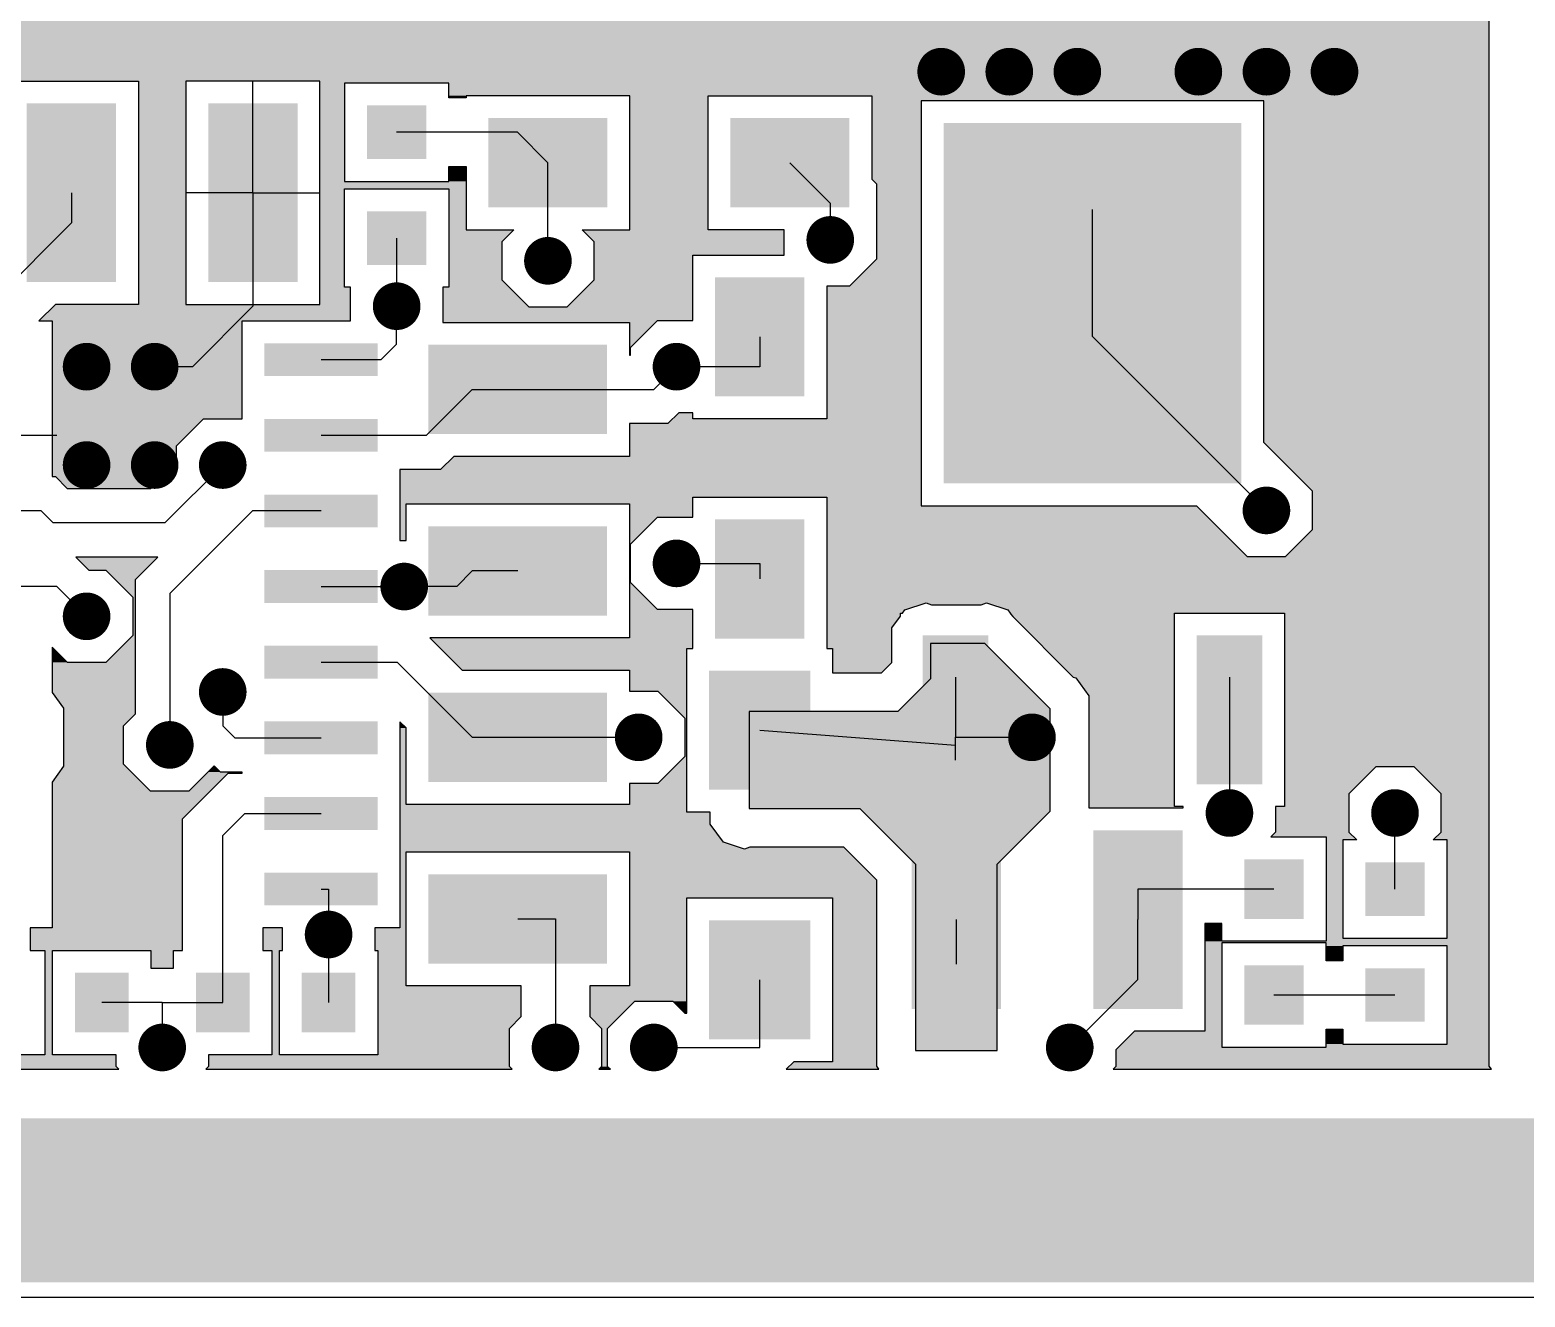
# Model space of a CAD drawing. Extents: x 295 to 953, y 10 to 290.
# Drawn here: x 609.94 to 651.37, y 85 to 120.1 of the extents above; entities that cross this region are included whole.
import ezdxf

# ---------------------------------------------------------------- set-up
doc = ezdxf.new("R2010")
doc.units = 0
doc.header["$LTSCALE"] = 5
doc.header["$MEASUREMENT"] = 0
doc.layers.get('0').update_dxf_attribs({"linetype": 'CONTINUOUS', "lineweight": 25})
doc.layers.add('L1-TOP_GBR', color=7, linetype='CONTINUOUS')

msp = doc.modelspace()

# ---------------------------------------------------------------- linework, layer by layer
at = {"const_width": 0.66}
for points in [[(634.859, 118.947, 1), (635.519, 118.947, 1)], [(636.745, 118.947, 1), (637.405, 118.947, 1)], [(638.631, 118.947, 1), (639.291, 118.947, 1)], [(641.984, 118.947, 1), (642.644, 118.947, 1)], [(643.87, 118.947, 1), (644.53, 118.947, 1)], [(645.756, 118.947, 1), (646.416, 118.947, 1)], [(631.785, 114.287, 1), (632.445, 114.287, 1)], [(623.962, 113.708, 1), (624.622, 113.708, 1)], [(619.771, 112.451, 1), (620.431, 112.451, 1)], [(611.18, 110.775, 1), (611.84, 110.775, 1)], [(613.066, 110.775, 1), (613.726, 110.775, 1)], [(627.525, 110.775, 1), (628.185, 110.775, 1)], [(611.18, 108.05, 1), (611.84, 108.05, 1)], [(613.066, 108.05, 1), (613.726, 108.05, 1)], [(614.952, 108.05, 1), (615.612, 108.05, 1)], [(643.87, 106.793, 1), (644.53, 106.793, 1)], [(627.525, 105.326, 1), (628.185, 105.326, 1)], [(619.981, 104.684, 1), (620.641, 104.684, 1)], [(611.18, 103.859, 1), (611.84, 103.859, 1)], [(614.952, 101.764, 1), (615.612, 101.764, 1)], [(626.477, 100.507, 1), (627.137, 100.507, 1)], [(637.374, 100.507, 1), (638.034, 100.507, 1)], [(613.485, 100.297, 1), (614.145, 100.297, 1)], [(642.845, 98.411, 1), (643.505, 98.411, 1)], [(647.432, 98.411, 1), (648.092, 98.411, 1)], [(617.885, 95.045, 1), (618.545, 95.045, 1)], [(613.275, 91.915, 1), (613.935, 91.915, 1)], [(624.172, 91.915, 1), (624.832, 91.915, 1)], [(626.896, 91.915, 1), (627.556, 91.915, 1)], [(638.421, 91.915, 1), (639.081, 91.915, 1)]]:
    msp.add_lwpolyline(points, format="xyb", close=True, dxfattribs=at)
for points in [[(612.328, 118.069), (612.328, 113.119), (609.853, 118.069), (609.853, 113.119)], [(617.357, 118.069), (617.357, 113.119), (614.882, 118.069), (614.882, 113.119)], [(620.926, 118.013), (620.926, 116.528), (619.276, 118.013), (619.276, 116.528)], [(625.942, 117.663), (625.942, 115.188), (622.642, 117.663), (622.642, 115.188)], [(632.648, 117.663), (632.648, 115.188), (629.348, 117.663), (629.348, 115.188)], [(643.505, 117.522), (643.505, 107.539), (635.255, 117.522), (635.255, 107.539)], [(640.281, 116.303), (640.281, 112.196), (638.479, 116.303), (638.479, 112.196)], [(620.926, 115.079), (620.926, 113.594), (619.276, 115.079), (619.276, 113.594)], [(631.397, 113.25), (631.397, 109.95), (628.922, 113.25), (628.922, 109.95)], [(619.573, 111.425), (619.573, 110.517), (616.438, 111.425), (616.438, 110.517)], [(625.929, 111.383), (625.929, 108.909), (620.979, 111.383), (620.979, 108.909)], [(619.573, 109.329), (619.573, 108.422), (616.438, 109.329), (616.438, 108.422)], [(619.573, 107.234), (619.573, 106.326), (616.438, 107.234), (616.438, 106.326)], [(631.397, 106.544), (631.397, 103.244), (628.922, 106.544), (628.922, 103.244)], [(625.929, 106.354), (625.929, 103.879), (620.979, 106.354), (620.979, 103.879)], [(619.573, 105.138), (619.573, 104.231), (616.438, 105.138), (616.438, 104.231)], [(636.493, 103.332), (636.493, 99.206), (634.678, 103.332), (634.678, 99.206)], [(644.083, 103.332), (644.083, 99.206), (642.268, 103.332), (642.268, 99.206)], [(619.573, 103.043), (619.573, 102.135), (616.438, 103.043), (616.438, 102.135)], [(631.562, 102.353), (631.562, 99.053), (628.757, 102.353), (628.757, 99.053)], [(625.929, 101.744), (625.929, 99.269), (620.979, 101.744), (620.979, 99.269)], [(619.573, 100.947), (619.573, 100.04), (616.438, 100.947), (616.438, 100.04)], [(619.573, 98.852), (619.573, 97.944), (616.438, 98.852), (616.438, 97.944)], [(636.846, 97.933), (636.846, 92.983), (634.371, 97.933), (634.371, 92.983)], [(641.875, 97.933), (641.875, 92.983), (639.4, 97.933), (639.4, 92.983)], [(645.234, 97.127), (645.234, 95.477), (643.584, 97.127), (643.584, 95.477)], [(648.587, 97.045), (648.587, 95.56), (646.937, 97.045), (646.937, 95.56)], [(619.573, 96.756), (619.573, 95.849), (616.438, 96.756), (616.438, 95.849)], [(625.929, 96.715), (625.929, 94.24), (620.979, 96.715), (620.979, 94.24)], [(631.562, 95.438), (631.562, 92.138), (628.757, 95.438), (628.757, 92.138)], [(645.234, 94.194), (645.234, 92.544), (643.584, 94.194), (643.584, 92.544)], [(648.587, 94.111), (648.587, 92.626), (646.937, 94.111), (646.937, 92.626)], [(612.671, 93.984), (612.671, 92.334), (611.186, 93.984), (611.186, 92.334)], [(616.024, 93.984), (616.024, 92.334), (614.539, 93.984), (614.539, 92.334)], [(618.958, 93.984), (618.958, 92.334), (617.473, 93.984), (617.473, 92.334)]]:
    msp.add_solid(points)
at = {"layer": 'L1-TOP_GBR'}
for p, q in [((650.376, 91.397), (650.376, 155.597)), ((609.235, 118.688), (612.947, 118.688)), ((612.947, 118.688), (612.947, 112.501)), ((614.264, 118.688), (614.264, 112.501)), ((617.976, 118.688), (614.264, 118.688)), ((616.12, 115.594), (616.12, 118.688)), ((617.976, 112.501), (617.976, 118.688)), ((618.658, 118.632), (618.658, 115.909)), ((621.545, 118.632), (618.658, 118.632)), ((621.545, 118.219), (621.545, 118.632)), ((622.024, 118.219), (621.545, 118.219)), ((622.024, 118.282), (622.024, 118.219)), ((626.561, 118.282), (622.024, 118.282)), ((626.561, 114.57), (626.561, 118.282)), ((628.729, 118.282), (633.267, 118.282)), ((628.729, 114.57), (628.729, 118.282)), ((633.267, 118.282), (633.267, 115.966)), ((634.636, 118.14), (634.636, 106.92)), ((644.124, 118.14), (634.636, 118.14)), ((644.124, 108.677), (644.124, 118.14)), ((623.448, 117.271), (620.101, 117.271)), ((624.292, 116.426), (623.448, 117.271)), ((624.292, 113.708), (624.292, 116.426)), ((630.998, 116.426), (632.115, 115.309)), ((621.545, 116.322), (622.024, 116.322)), ((621.545, 115.909), (621.545, 116.322)), ((622.024, 116.322), (622.024, 114.57)), ((611.091, 115.594), (611.091, 114.756)), ((616.12, 115.594), (614.264, 115.594)), ((616.12, 115.594), (616.12, 112.501)), ((616.12, 115.594), (617.976, 115.594)), ((616.12, 115.594), (616.12, 112.451)), ((618.658, 115.909), (621.545, 115.909)), ((618.658, 115.698), (621.545, 115.698)), ((618.658, 112.976), (618.658, 115.698)), ((621.545, 115.698), (621.545, 112.976)), ((633.267, 115.966), (633.394, 115.838)), ((633.394, 115.838), (633.394, 113.758)), ((632.115, 115.309), (632.115, 114.287)), ((639.38, 111.613), (639.38, 115.129)), ((608.995, 112.661), (611.091, 114.756)), ((622.024, 114.57), (623.344, 114.57)), ((623.344, 114.568), (623.014, 114.238)), ((623.344, 114.57), (623.344, 114.568)), ((625.241, 114.57), (626.561, 114.57)), ((625.241, 114.568), (625.241, 114.57)), ((625.571, 114.238), (625.241, 114.568)), ((630.836, 114.57), (628.729, 114.57)), ((630.836, 113.868), (630.836, 114.57)), ((620.101, 114.337), (620.101, 112.451)), ((623.014, 114.238), (623.014, 113.179)), ((625.571, 113.179), (625.571, 114.238)), ((628.304, 113.868), (630.836, 113.868)), ((628.304, 112.053), (628.304, 113.868)), ((633.394, 113.758), (632.645, 113.009)), ((623.014, 113.179), (623.763, 112.43)), ((624.822, 112.43), (625.571, 113.179)), ((618.823, 112.976), (618.658, 112.976)), ((618.823, 112.043), (618.823, 112.976)), ((621.38, 112.976), (621.38, 112.002)), ((621.545, 112.976), (621.38, 112.976)), ((632.016, 113.009), (632.016, 109.331)), ((632.645, 113.009), (632.016, 113.009)), ((610.644, 112.501), (610.187, 112.043)), ((612.947, 112.501), (610.644, 112.501)), ((614.264, 112.501), (617.976, 112.501)), ((614.444, 110.775), (616.12, 112.451)), ((620.101, 111.4), (620.101, 112.451)), ((623.763, 112.43), (624.822, 112.43)), ((610.187, 112.043), (610.553, 112.043)), ((610.553, 112.043), (610.553, 107.729)), ((615.82, 112.043), (618.823, 112.043)), ((615.82, 109.321), (615.82, 112.043)), ((621.38, 112.002), (626.548, 112.002)), ((626.548, 112.002), (626.548, 111.095)), ((626.576, 111.304), (627.325, 112.053)), ((627.325, 112.053), (628.304, 112.053)), ((630.16, 111.6), (630.16, 110.775)), ((644.2, 106.793), (639.38, 111.613)), ((620.101, 111.4), (619.672, 110.971)), ((626.548, 111.095), (626.576, 111.095)), ((626.576, 111.095), (626.576, 111.304)), ((614.444, 110.775), (613.396, 110.775)), ((618.006, 110.971), (619.672, 110.971)), ((627.855, 110.775), (627.226, 110.146)), ((630.16, 110.775), (627.855, 110.775)), ((622.197, 110.146), (620.926, 108.876)), ((622.197, 110.146), (623.454, 110.146)), ((623.454, 110.146), (627.226, 110.146)), ((627.917, 109.496), (627.619, 109.197)), ((628.304, 109.496), (627.917, 109.496)), ((628.304, 109.331), (628.304, 109.496)), ((614.003, 108.58), (614.752, 109.329)), ((614.752, 109.329), (615.811, 109.329)), ((615.811, 109.329), (615.82, 109.321)), ((626.548, 109.197), (626.548, 108.29)), ((627.619, 109.197), (626.548, 109.197)), ((632.016, 109.331), (628.304, 109.331)), ((608.367, 108.876), (610.553, 108.876)), ((608.367, 108.876), (610.553, 108.876)), ((608.367, 108.876), (610.685, 108.876)), ((614.003, 108.113), (614.003, 108.58)), ((618.006, 108.876), (620.926, 108.876)), ((645.478, 107.323), (644.124, 108.677)), ((621.682, 108.29), (621.319, 107.927)), ((626.548, 108.29), (621.682, 108.29)), ((610.553, 107.729), (610.645, 107.729)), ((610.645, 107.729), (610.975, 107.399)), ((613.289, 107.399), (614.003, 108.113)), ((615.282, 108.05), (613.681, 106.45)), ((620.192, 107.927), (620.192, 105.963)), ((621.319, 107.927), (620.192, 107.927)), ((610.975, 107.399), (613.289, 107.399)), ((645.478, 106.264), (645.478, 107.323)), ((620.36, 106.973), (626.548, 106.973)), ((620.36, 105.963), (620.36, 106.973)), ((626.548, 106.973), (626.548, 103.261)), ((628.304, 107.163), (632.016, 107.163)), ((628.304, 106.605), (628.304, 107.163)), ((632.016, 107.163), (632.016, 102.972)), ((634.636, 106.92), (642.264, 106.92)), ((642.264, 106.92), (643.67, 105.514)), ((610.253, 106.78), (608.367, 106.78)), ((610.253, 106.78), (610.583, 106.45)), ((613.815, 104.488), (616.107, 106.78)), ((618.006, 106.78), (616.107, 106.78)), ((626.576, 105.856), (627.325, 106.605)), ((627.325, 106.605), (628.304, 106.605)), ((613.681, 106.45), (610.583, 106.45)), ((644.729, 105.514), (645.478, 106.264)), ((620.192, 105.963), (620.36, 105.963)), ((626.576, 104.797), (626.576, 105.856)), ((611.21, 105.501), (611.573, 105.138)), ((613.487, 105.501), (611.21, 105.501)), ((612.866, 104.881), (613.487, 105.501)), ((627.855, 105.326), (630.16, 105.326)), ((630.16, 105.326), (630.16, 104.894)), ((643.67, 105.514), (644.729, 105.514)), ((611.573, 105.138), (612.039, 105.138)), ((612.039, 105.138), (612.789, 104.389)), ((612.866, 101.157), (612.866, 104.881)), ((621.765, 104.684), (622.197, 105.117)), ((623.454, 105.117), (622.197, 105.117)), ((610.685, 104.684), (608.367, 104.684)), ((611.51, 103.859), (610.685, 104.684)), ((613.815, 104.488), (613.815, 100.297)), ((618.006, 104.684), (620.311, 104.684)), ((621.765, 104.684), (620.311, 104.684)), ((627.325, 104.048), (626.576, 104.797)), ((612.789, 104.389), (612.789, 103.33)), ((628.304, 104.048), (627.325, 104.048)), ((628.304, 102.972), (628.304, 104.048)), ((634.12, 103.95), (634.184, 104.038)), ((634.184, 104.038), (634.77, 104.229)), ((634.77, 104.229), (634.92, 104.18)), ((634.92, 104.18), (636.296, 104.18)), ((636.296, 104.18), (636.446, 104.229)), ((636.446, 104.229), (637.032, 104.038)), ((637.032, 104.038), (637.096, 103.95)), ((633.821, 103.539), (634.059, 103.866)), ((634.059, 103.95), (634.12, 103.95)), ((634.059, 103.866), (634.059, 103.95)), ((637.096, 103.95), (637.111, 103.95)), ((637.111, 103.95), (637.111, 103.93)), ((637.111, 103.93), (637.171, 103.85)), ((637.171, 103.85), (638.842, 102.177)), ((641.649, 103.95), (644.701, 103.95)), ((641.649, 98.588), (641.649, 103.95)), ((644.701, 103.95), (644.701, 98.588)), ((612.789, 103.33), (612.039, 102.581)), ((621.019, 103.261), (621.916, 102.363)), ((626.548, 103.261), (621.019, 103.261)), ((633.821, 102.576), (633.821, 103.539)), ((610.553, 103.008), (610.553, 101.752)), ((610.98, 102.581), (610.553, 103.008)), ((628.139, 102.972), (628.304, 102.972)), ((628.139, 98.434), (628.139, 102.972)), ((632.016, 102.972), (632.181, 102.972)), ((632.181, 102.972), (632.181, 102.294)), ((634.894, 103.107), (634.894, 102.132)), ((636.395, 103.107), (634.894, 103.107)), ((638.208, 101.294), (636.395, 103.107)), ((612.039, 102.581), (610.98, 102.581)), ((618.006, 102.589), (620.115, 102.589)), ((622.197, 100.507), (620.115, 102.589)), ((621.916, 102.363), (626.548, 102.363)), ((626.548, 102.363), (626.548, 101.785)), ((633.539, 102.294), (633.821, 102.576)), ((632.181, 102.294), (633.539, 102.294)), ((634.894, 102.132), (633.983, 101.221)), ((635.585, 102.177), (635.585, 100.507)), ((638.842, 102.177), (638.918, 102.152)), ((638.918, 102.152), (639.281, 101.653)), ((643.175, 102.177), (643.175, 98.411)), ((610.553, 101.752), (610.871, 101.314)), ((615.282, 101.764), (615.282, 100.827)), ((626.548, 101.785), (627.337, 101.785)), ((627.337, 101.785), (628.086, 101.036)), ((639.281, 101.653), (639.281, 98.551)), ((610.871, 101.314), (610.871, 99.706)), ((612.536, 100.827), (612.866, 101.157)), ((629.864, 101.221), (629.864, 98.535)), ((633.983, 101.221), (629.864, 101.221)), ((638.208, 98.462), (638.208, 101.294)), ((612.536, 99.767), (612.536, 100.827)), ((615.615, 100.493), (615.282, 100.827)), ((620.192, 100.936), (620.192, 95.23)), ((620.36, 100.767), (620.192, 100.936)), ((620.36, 98.65), (620.36, 100.767)), ((628.086, 101.036), (628.086, 99.977)), ((630.16, 100.703), (635.585, 100.291)), ((615.615, 100.493), (618.006, 100.493)), ((622.197, 100.507), (623.454, 100.507)), ((623.454, 100.507), (626.807, 100.507)), ((635.585, 100.507), (637.704, 100.507)), ((635.585, 99.878), (635.585, 100.507)), ((628.086, 99.977), (627.337, 99.228)), ((610.871, 99.706), (610.553, 99.269)), ((613.285, 99.018), (612.536, 99.767)), ((614.168, 98.249), (615.43, 99.512)), ((615.046, 99.72), (614.345, 99.018)), ((615.222, 99.545), (615.046, 99.72)), ((615.82, 99.545), (615.222, 99.545)), ((615.43, 99.512), (615.82, 99.512)), ((615.82, 99.512), (615.82, 99.545)), ((647.232, 99.69), (646.483, 98.941)), ((648.292, 99.69), (647.232, 99.69)), ((649.041, 98.941), (648.292, 99.69)), ((610.553, 99.269), (610.553, 95.23)), ((614.345, 99.018), (613.285, 99.018)), ((626.548, 99.228), (626.548, 98.65)), ((627.337, 99.228), (626.548, 99.228)), ((626.548, 98.65), (620.36, 98.65)), ((646.483, 98.941), (646.483, 97.882)), ((649.041, 97.882), (649.041, 98.941)), ((614.168, 94.603), (614.168, 98.249)), ((615.892, 98.398), (615.282, 97.787)), ((615.892, 98.398), (618.006, 98.398)), ((628.792, 98.434), (628.139, 98.434)), ((628.792, 98.103), (628.792, 98.434)), ((629.864, 98.535), (632.935, 98.535)), ((632.935, 98.535), (634.475, 96.995)), ((636.742, 96.995), (638.208, 98.462)), ((639.281, 98.551), (641.896, 98.551)), ((641.896, 98.588), (641.649, 98.588)), ((641.896, 98.551), (641.896, 98.588)), ((644.454, 98.588), (644.454, 97.882)), ((644.701, 98.588), (644.454, 98.588)), ((647.762, 96.302), (647.762, 98.411)), ((615.282, 93.159), (615.282, 97.787)), ((629.155, 97.604), (628.792, 98.103)), ((644.454, 97.882), (644.318, 97.746)), ((646.483, 97.882), (646.701, 97.664)), ((648.823, 97.664), (649.041, 97.882)), ((629.741, 97.413), (629.155, 97.604)), ((629.891, 97.462), (629.741, 97.413)), ((632.491, 97.462), (629.891, 97.462)), ((633.402, 96.552), (632.491, 97.462)), ((644.318, 97.746), (645.853, 97.746)), ((645.853, 97.746), (645.853, 94.859)), ((646.318, 97.664), (646.318, 94.941)), ((646.701, 97.664), (646.318, 97.664)), ((649.206, 97.664), (648.823, 97.664)), ((649.206, 94.941), (649.206, 97.664)), ((620.36, 97.334), (626.548, 97.334)), ((620.36, 93.621), (620.36, 97.334)), ((626.548, 97.334), (626.548, 93.621)), ((634.475, 96.995), (634.475, 91.829)), ((636.742, 91.829), (636.742, 96.995)), ((633.402, 91.397), (633.402, 96.552)), ((618.006, 96.302), (618.215, 96.302)), ((618.215, 96.302), (618.215, 95.045)), ((644.409, 96.302), (640.637, 96.302)), ((640.637, 96.302), (640.637, 95.477)), ((628.139, 96.057), (632.181, 96.057)), ((628.139, 92.864), (628.139, 96.057)), ((632.181, 96.057), (632.181, 91.519)), ((623.454, 95.477), (624.502, 95.477)), ((624.502, 95.477), (624.502, 91.915)), ((635.608, 95.458), (635.608, 94.22)), ((640.637, 95.477), (640.637, 95.458)), ((640.637, 93.801), (640.637, 95.458)), ((642.494, 95.354), (642.494, 92.364)), ((642.965, 95.354), (642.494, 95.354)), ((642.965, 94.859), (642.965, 95.354)), ((609.944, 95.23), (609.944, 94.603)), ((610.553, 95.23), (609.944, 95.23)), ((616.396, 95.23), (616.396, 94.603)), ((616.937, 95.23), (616.396, 95.23)), ((616.937, 94.603), (616.937, 95.23)), ((618.215, 95.045), (618.215, 93.159)), ((619.494, 95.23), (619.494, 94.603)), ((620.192, 95.23), (619.494, 95.23)), ((646.318, 94.941), (649.206, 94.941)), ((609.944, 94.603), (610.357, 94.603)), ((610.357, 94.603), (610.357, 91.715)), ((610.568, 94.603), (613.29, 94.603)), ((610.568, 91.715), (610.568, 94.603)), ((613.29, 94.603), (613.29, 94.108)), ((613.921, 94.603), (614.168, 94.603)), ((613.921, 94.108), (613.921, 94.603)), ((616.396, 94.603), (616.643, 94.603)), ((616.643, 94.603), (616.643, 91.715)), ((616.854, 94.603), (616.937, 94.603)), ((616.854, 91.715), (616.854, 94.603)), ((619.494, 94.603), (619.577, 94.603)), ((619.577, 94.603), (619.577, 91.715)), ((645.853, 94.859), (642.965, 94.859)), ((642.965, 94.813), (642.965, 91.925)), ((645.853, 94.813), (642.965, 94.813)), ((645.853, 94.318), (645.853, 94.813)), ((646.318, 94.73), (646.318, 94.318)), ((649.206, 94.73), (646.318, 94.73)), ((649.206, 92.008), (649.206, 94.73)), ((613.29, 94.108), (613.921, 94.108)), ((646.318, 94.318), (645.853, 94.318)), ((630.16, 91.915), (630.16, 93.788)), ((638.751, 91.915), (640.637, 93.801)), ((623.553, 93.621), (620.36, 93.621)), ((623.553, 92.775), (623.553, 93.621)), ((625.451, 93.621), (625.451, 92.775)), ((626.548, 93.621), (625.451, 93.621)), ((644.409, 93.369), (647.762, 93.369)), ((613.605, 93.159), (611.929, 93.159)), ((613.605, 93.159), (615.282, 93.159)), ((613.605, 93.159), (613.605, 91.915)), ((625.947, 92.445), (626.696, 93.194)), ((626.696, 93.194), (627.756, 93.194)), ((627.756, 93.194), (628.086, 92.864)), ((628.086, 92.864), (628.139, 92.864)), ((623.223, 92.445), (623.553, 92.775)), ((623.223, 91.385), (623.223, 92.445)), ((625.451, 92.775), (625.781, 92.445)), ((625.781, 92.445), (625.781, 91.385)), ((625.947, 91.385), (625.947, 92.445)), ((645.853, 92.42), (646.318, 92.42)), ((645.853, 91.925), (645.853, 92.42)), ((646.318, 92.42), (646.318, 92.008)), ((640.542, 92.364), (640.03, 91.852)), ((642.494, 92.364), (640.542, 92.364)), ((646.318, 92.008), (649.206, 92.008)), ((610.357, 91.715), (607.634, 91.715)), ((612.327, 91.715), (610.568, 91.715)), ((612.327, 91.385), (612.327, 91.715)), ((614.884, 91.715), (614.884, 91.385)), ((616.643, 91.715), (614.884, 91.715)), ((619.577, 91.715), (616.854, 91.715)), ((627.226, 91.915), (630.16, 91.915)), ((634.475, 91.829), (636.742, 91.829)), ((640.03, 91.852), (640.03, 91.385)), ((642.965, 91.925), (645.853, 91.925)), ((583.871, 91.311), (612.401, 91.311)), ((612.401, 91.311), (612.327, 91.385)), ((614.884, 91.385), (614.81, 91.311)), ((614.81, 91.311), (623.297, 91.311)), ((623.297, 91.311), (623.223, 91.385)), ((625.781, 91.385), (625.706, 91.311)), ((625.706, 91.311), (626.022, 91.311)), ((626.022, 91.311), (625.947, 91.385)), ((631.105, 91.519), (630.897, 91.311)), ((630.897, 91.311), (633.465, 91.311)), ((632.181, 91.519), (631.105, 91.519)), ((633.465, 91.311), (633.402, 91.397)), ((640.03, 91.385), (639.956, 91.311)), ((639.956, 91.311), (650.438, 91.311)), ((650.438, 91.311), (650.376, 91.397)), ((505.478, 85), (865.178, 85))]:
    msp.add_line(p, q, dxfattribs=at)
for points in [[(590.665, 118.714), (590.665, 120.602), (650.376, 118.714), (650.376, 120.602)], [(605.327, 118.688), (605.327, 118.714), (650.376, 118.688), (650.376, 118.714)], [(605.327, 118.688), (605.327, 118.688), (609.235, 118.688), (612.947, 118.688)], [(612.947, 112.501), (612.947, 118.688), (614.264, 112.501), (614.264, 118.688)], [(612.947, 118.688), (612.947, 118.688), (614.264, 118.688), (617.976, 118.688)], [(617.976, 118.632), (617.976, 118.688), (650.376, 118.632), (650.376, 118.688)], [(617.976, 115.909), (617.976, 118.632), (618.658, 115.909), (618.658, 118.632)], [(617.976, 118.632), (617.976, 118.632), (618.658, 118.632), (621.545, 118.632)], [(621.545, 118.282), (621.545, 118.632), (650.376, 118.282), (650.376, 118.632)], [(621.545, 118.219), (621.545, 118.282), (622.024, 118.219), (622.024, 118.282)], [(621.545, 118.282), (621.545, 118.282), (622.024, 118.282), (626.561, 118.282)], [(626.561, 114.57), (626.561, 118.282), (628.729, 114.57), (628.729, 118.282)], [(626.561, 118.282), (626.561, 118.282), (628.729, 118.282), (633.267, 118.282)], [(633.267, 118.14), (633.267, 118.282), (650.376, 118.14), (650.376, 118.282)], [(633.267, 115.966), (633.267, 118.14), (634.636, 115.966), (634.636, 118.14)], [(633.267, 118.14), (633.267, 118.14), (634.636, 118.14), (644.124, 118.14)], [(644.124, 108.677), (644.124, 118.14), (650.376, 108.677), (650.376, 118.14)], [(621.545, 115.909), (621.545, 116.322), (622.024, 115.909), (622.024, 116.322)], [(621.545, 116.322), (621.545, 116.322), (622.024, 116.322), (621.545, 116.322)], [(617.976, 115.698), (617.976, 115.909), (622.024, 115.698), (622.024, 115.909)], [(617.976, 112.976), (617.976, 115.698), (618.658, 112.976), (618.658, 115.698)], [(617.976, 115.698), (617.976, 115.698), (618.658, 115.698), (621.545, 115.698)], [(621.545, 114.57), (621.545, 115.698), (622.024, 114.57), (622.024, 115.698)], [(633.394, 115.838), (633.267, 115.966), (634.636, 115.838), (634.636, 115.966)], [(633.394, 113.758), (633.394, 115.838), (634.636, 113.758), (634.636, 115.838)], [(621.545, 114.568), (621.545, 114.57), (623.344, 114.568), (623.344, 114.57)], [(621.545, 114.57), (621.545, 114.57), (623.344, 114.57), (622.024, 114.57)], [(621.545, 114.238), (621.545, 114.568), (623.014, 114.238), (623.344, 114.568)], [(625.241, 114.568), (625.241, 114.57), (630.836, 114.568), (630.836, 114.57)], [(625.241, 114.57), (625.241, 114.57), (630.836, 114.57), (628.729, 114.57)], [(625.571, 114.238), (625.241, 114.568), (630.836, 114.238), (630.836, 114.568)], [(621.545, 113.179), (621.545, 114.238), (623.014, 113.179), (623.014, 114.238)], [(625.571, 113.868), (625.571, 114.238), (630.836, 113.868), (630.836, 114.238)], [(625.571, 113.179), (625.571, 113.868), (628.304, 113.179), (628.304, 113.868)], [(625.571, 113.868), (625.571, 113.868), (628.304, 113.868), (630.836, 113.868)], [(632.645, 113.009), (633.394, 113.758), (634.636, 113.009), (634.636, 113.758)], [(621.545, 112.976), (621.545, 113.179), (623.217, 112.976), (623.014, 113.179)], [(624.822, 112.43), (625.571, 113.179), (628.304, 112.43), (628.304, 113.179)], [(617.976, 112.501), (617.976, 112.976), (618.823, 112.501), (618.823, 112.976)], [(617.976, 112.976), (617.976, 112.976), (618.823, 112.976), (618.658, 112.976)], [(621.38, 112.43), (621.38, 112.976), (623.763, 112.43), (623.217, 112.976)], [(632.016, 109.331), (632.016, 113.009), (634.636, 109.331), (634.636, 113.009)], [(610.187, 112.044), (610.644, 112.501), (618.823, 112.044), (618.823, 112.501)], [(621.38, 112.053), (621.38, 112.43), (628.304, 112.053), (628.304, 112.43)], [(610.553, 112.043), (610.187, 112.044), (618.823, 112.043), (618.823, 112.044)], [(610.553, 109.329), (610.553, 112.043), (615.82, 109.329), (615.82, 112.043)], [(610.553, 112.043), (610.553, 112.043), (615.82, 112.043), (618.823, 112.043)], [(621.38, 112.002), (621.38, 112.053), (627.274, 112.002), (627.325, 112.053)], [(621.38, 112.053), (621.38, 112.053), (627.325, 112.053), (628.304, 112.053)], [(626.548, 111.304), (626.548, 112.002), (626.576, 111.304), (627.274, 112.002)], [(626.548, 111.095), (626.548, 111.304), (626.576, 111.095), (626.576, 111.304)], [(627.752, 109.331), (627.917, 109.496), (628.304, 109.331), (628.304, 109.496)], [(627.917, 109.496), (627.917, 109.496), (628.304, 109.496), (627.917, 109.496)], [(610.553, 108.58), (610.553, 109.329), (614.003, 108.58), (614.752, 109.329)], [(610.553, 109.329), (610.553, 109.329), (614.752, 109.329), (615.811, 109.329)], [(615.82, 109.321), (615.811, 109.329), (615.82, 109.321), (615.82, 109.329)], [(626.548, 108.29), (626.548, 109.197), (634.636, 108.29), (634.636, 109.197)], [(627.619, 109.197), (627.752, 109.331), (634.636, 109.197), (634.636, 109.331)], [(610.553, 108.113), (610.553, 108.58), (614.003, 108.113), (614.003, 108.58)], [(645.478, 107.323), (644.124, 108.677), (650.376, 107.323), (650.376, 108.677)], [(621.319, 107.927), (621.682, 108.29), (634.636, 107.927), (634.636, 108.29)], [(610.553, 107.729), (610.553, 108.113), (613.619, 107.729), (614.003, 108.113)], [(610.975, 107.399), (610.645, 107.729), (613.289, 107.399), (613.619, 107.729)], [(620.192, 107.163), (620.192, 107.927), (634.636, 107.163), (634.636, 107.927)], [(645.478, 106.264), (645.478, 107.323), (650.376, 106.264), (650.376, 107.323)], [(620.192, 106.973), (620.192, 107.163), (628.304, 106.973), (628.304, 107.163)], [(620.192, 107.163), (620.192, 107.163), (628.304, 107.163), (632.016, 107.163)], [(620.192, 105.963), (620.192, 106.973), (620.36, 105.963), (620.36, 106.973)], [(620.192, 106.973), (620.192, 106.973), (620.36, 106.973), (626.548, 106.973)], [(626.548, 106.605), (626.548, 106.973), (628.304, 106.605), (628.304, 106.973)], [(632.016, 106.92), (632.016, 107.163), (634.636, 106.92), (634.636, 107.163)], [(632.016, 105.514), (632.016, 106.92), (643.67, 105.514), (642.264, 106.92)], [(632.016, 106.92), (632.016, 106.92), (642.264, 106.92), (634.636, 106.92)], [(626.548, 105.856), (626.548, 106.605), (626.576, 105.856), (627.325, 106.605)], [(626.548, 106.605), (626.548, 106.605), (627.325, 106.605), (628.304, 106.605)], [(644.729, 105.514), (645.478, 106.264), (650.376, 105.514), (650.376, 106.264)], [(626.548, 104.797), (626.548, 105.856), (626.576, 104.797), (626.576, 105.856)], [(611.573, 105.138), (611.21, 105.501), (613.124, 105.138), (613.486, 105.501)], [(611.21, 105.501), (611.21, 105.501), (613.486, 105.501), (611.21, 105.501)], [(632.016, 104.229), (632.016, 105.514), (650.376, 104.229), (650.376, 105.514)], [(612.297, 104.881), (612.039, 105.138), (612.866, 104.881), (613.124, 105.138)], [(612.789, 104.389), (612.297, 104.881), (612.866, 104.389), (612.866, 104.881)], [(626.548, 104.048), (626.548, 104.797), (627.325, 104.048), (626.576, 104.797)], [(612.789, 103.33), (612.789, 104.389), (612.866, 103.33), (612.866, 104.389)], [(626.548, 103.261), (626.548, 104.048), (628.304, 103.261), (628.304, 104.048)], [(626.548, 104.048), (626.548, 104.048), (628.304, 104.048), (627.325, 104.048)], [(632.016, 104.038), (632.016, 104.229), (634.184, 104.038), (634.77, 104.229)], [(632.016, 103.95), (632.016, 104.038), (634.12, 103.95), (634.184, 104.038)], [(634.92, 104.18), (634.77, 104.229), (636.296, 104.18), (636.446, 104.229)], [(637.032, 104.038), (636.446, 104.229), (650.376, 104.038), (650.376, 104.229)], [(637.096, 103.95), (637.032, 104.038), (650.376, 103.95), (650.376, 104.038)], [(632.016, 103.866), (632.016, 103.95), (634.059, 103.866), (634.059, 103.95)], [(632.016, 103.95), (632.016, 103.95), (634.059, 103.95), (634.12, 103.95)], [(632.016, 103.539), (632.016, 103.866), (633.821, 103.539), (634.059, 103.866)], [(637.111, 103.93), (637.111, 103.95), (641.649, 103.93), (641.649, 103.95)], [(637.111, 103.95), (637.111, 103.95), (641.649, 103.95), (644.701, 103.95)], [(637.171, 103.85), (637.111, 103.93), (641.649, 103.85), (641.649, 103.93)], [(638.842, 102.177), (637.171, 103.85), (641.649, 102.177), (641.649, 103.85)], [(644.701, 99.69), (644.701, 103.95), (650.376, 99.69), (650.376, 103.95)], [(612.039, 102.581), (612.789, 103.33), (612.866, 102.581), (612.866, 103.33)], [(621.308, 102.972), (621.019, 103.261), (628.304, 102.972), (628.304, 103.261)], [(632.016, 102.972), (632.016, 103.539), (633.821, 102.972), (633.821, 103.539)], [(610.553, 102.581), (610.553, 103.008), (610.98, 102.581), (610.553, 103.008)], [(621.916, 102.363), (621.308, 102.972), (628.139, 102.363), (628.139, 102.972)], [(621.308, 102.972), (621.308, 102.972), (628.139, 102.972), (628.304, 102.972)], [(632.181, 102.576), (632.181, 102.972), (633.821, 102.576), (633.821, 102.972)], [(634.894, 102.132), (634.894, 103.107), (637.37, 102.132), (636.395, 103.107)], [(634.894, 103.107), (634.894, 103.107), (636.395, 103.107), (634.894, 103.107)], [(610.553, 101.752), (610.553, 102.581), (612.866, 101.752), (612.866, 102.581)], [(626.548, 101.785), (626.548, 102.363), (628.139, 101.785), (628.139, 102.363)], [(632.181, 102.294), (632.181, 102.576), (633.539, 102.294), (633.821, 102.576)], [(634.055, 101.294), (634.894, 102.132), (638.208, 101.294), (637.37, 102.132)], [(638.918, 102.152), (638.842, 102.177), (641.649, 102.152), (641.649, 102.177)], [(639.281, 101.653), (638.918, 102.152), (641.649, 101.653), (641.649, 102.152)], [(610.871, 101.314), (610.553, 101.752), (612.866, 101.314), (612.866, 101.752)], [(628.086, 101.036), (627.337, 101.785), (628.139, 101.036), (628.139, 101.785)], [(639.281, 98.588), (639.281, 101.653), (641.649, 98.588), (641.649, 101.653)], [(610.871, 101.157), (610.871, 101.314), (612.866, 101.157), (612.866, 101.314)], [(610.871, 100.827), (610.871, 101.157), (612.536, 100.827), (612.866, 101.157)], [(629.864, 98.535), (629.864, 101.221), (638.208, 98.535), (638.208, 101.221)], [(633.983, 101.221), (634.055, 101.294), (638.208, 101.221), (638.208, 101.294)], [(610.871, 99.767), (610.871, 100.827), (612.536, 99.767), (612.536, 100.827)], [(620.192, 100.767), (620.192, 100.936), (620.36, 100.767), (620.192, 100.936)], [(620.192, 98.65), (620.192, 100.767), (620.36, 98.65), (620.36, 100.767)], [(628.086, 99.977), (628.086, 101.036), (628.139, 99.977), (628.139, 101.036)], [(627.337, 99.228), (628.086, 99.977), (628.139, 99.228), (628.139, 99.977)], [(610.553, 99.269), (610.871, 99.706), (613.034, 99.269), (612.597, 99.706)], [(610.871, 99.706), (610.871, 99.767), (612.597, 99.706), (612.536, 99.767)], [(614.345, 99.018), (614.838, 99.512), (614.937, 99.018), (615.43, 99.512)], [(614.838, 99.512), (614.871, 99.545), (615.82, 99.512), (615.82, 99.545)], [(614.838, 99.512), (614.838, 99.512), (615.43, 99.512), (615.82, 99.512)], [(614.871, 99.545), (615.046, 99.72), (615.222, 99.545), (615.046, 99.72)], [(614.871, 99.545), (614.871, 99.545), (615.82, 99.545), (615.222, 99.545)], [(644.701, 98.941), (644.701, 99.69), (646.483, 98.941), (647.232, 99.69)], [(644.701, 99.69), (644.701, 99.69), (647.232, 99.69), (648.292, 99.69)], [(649.041, 98.941), (648.292, 99.69), (650.376, 98.941), (650.376, 99.69)], [(610.553, 99.018), (610.553, 99.269), (613.285, 99.018), (613.034, 99.269)], [(610.553, 98.249), (610.553, 99.018), (614.168, 98.249), (614.937, 99.018)], [(626.548, 98.65), (626.548, 99.228), (628.139, 98.65), (628.139, 99.228)], [(620.192, 98.434), (620.192, 98.65), (628.139, 98.434), (628.139, 98.65)], [(644.701, 98.588), (644.701, 98.941), (646.483, 98.588), (646.483, 98.941)], [(649.041, 97.882), (649.041, 98.941), (650.376, 97.882), (650.376, 98.941)], [(610.553, 95.23), (610.553, 98.249), (614.168, 95.23), (614.168, 98.249)], [(620.192, 98.103), (620.192, 98.434), (628.792, 98.103), (628.792, 98.434)], [(620.192, 98.434), (620.192, 98.434), (628.792, 98.434), (628.139, 98.434)], [(633.008, 98.462), (632.935, 98.535), (638.208, 98.462), (638.208, 98.535)], [(634.475, 96.995), (633.008, 98.462), (636.742, 96.995), (638.208, 98.462)], [(639.281, 98.551), (639.281, 98.588), (641.896, 98.551), (641.896, 98.588)], [(639.281, 98.588), (639.281, 98.588), (641.896, 98.588), (641.649, 98.588)], [(644.454, 97.882), (644.454, 98.588), (646.483, 97.882), (646.483, 98.588)], [(620.192, 97.604), (620.192, 98.103), (629.155, 97.604), (628.792, 98.103)], [(644.319, 97.746), (644.454, 97.882), (646.618, 97.746), (646.483, 97.882)], [(648.823, 97.664), (649.041, 97.882), (650.376, 97.664), (650.376, 97.882)], [(620.192, 97.413), (620.192, 97.604), (629.741, 97.413), (629.155, 97.604)], [(620.192, 97.334), (620.192, 97.413), (632.62, 97.334), (632.541, 97.413)], [(629.741, 97.413), (629.891, 97.462), (632.541, 97.413), (632.491, 97.462)], [(629.891, 97.462), (629.891, 97.462), (632.491, 97.462), (629.891, 97.462)], [(645.853, 97.746), (644.319, 97.746), (646.619, 97.746), (646.618, 97.746)], [(645.853, 97.664), (645.853, 97.746), (646.701, 97.664), (646.619, 97.746)], [(645.853, 94.941), (645.853, 97.664), (646.318, 94.941), (646.318, 97.664)], [(645.853, 97.664), (645.853, 97.664), (646.318, 97.664), (646.701, 97.664)], [(649.206, 94.941), (649.206, 97.664), (650.376, 94.941), (650.376, 97.664)], [(620.192, 95.23), (620.192, 97.334), (620.36, 95.23), (620.36, 97.334)], [(620.192, 97.334), (620.192, 97.334), (620.36, 97.334), (626.548, 97.334)], [(626.548, 96.552), (626.548, 97.334), (633.402, 96.552), (632.62, 97.334)], [(634.475, 91.829), (634.475, 96.995), (636.742, 91.829), (636.742, 96.995)], [(626.548, 96.057), (626.548, 96.552), (633.402, 96.057), (633.402, 96.552)], [(626.548, 93.621), (626.548, 96.057), (628.139, 93.621), (628.139, 96.057)], [(626.548, 96.057), (626.548, 96.057), (628.139, 96.057), (632.181, 96.057)], [(632.181, 91.519), (632.181, 96.057), (633.402, 91.519), (633.402, 96.057)], [(642.494, 94.859), (642.494, 95.354), (642.965, 94.859), (642.965, 95.354)], [(642.494, 95.354), (642.494, 95.354), (642.965, 95.354), (642.494, 95.354)], [(609.944, 94.603), (609.944, 95.23), (614.168, 94.603), (614.168, 95.23)], [(616.396, 94.603), (616.396, 95.23), (616.937, 94.603), (616.937, 95.23)], [(616.396, 95.23), (616.396, 95.23), (616.937, 95.23), (616.396, 95.23)], [(619.494, 94.603), (619.494, 95.23), (620.36, 94.603), (620.36, 95.23)], [(645.853, 94.859), (645.853, 94.941), (650.376, 94.859), (650.376, 94.941)], [(610.357, 91.716), (610.356, 94.603), (610.568, 91.716), (610.568, 94.603)], [(610.356, 94.603), (610.356, 94.603), (610.568, 94.603), (613.29, 94.603)], [(613.29, 94.108), (613.29, 94.603), (613.92, 94.108), (613.921, 94.603)], [(613.29, 94.603), (613.29, 94.603), (613.921, 94.603), (614.168, 94.603)], [(616.643, 91.716), (616.643, 94.603), (616.854, 91.716), (616.854, 94.603)], [(616.643, 94.603), (616.643, 94.603), (616.854, 94.603), (616.937, 94.603)], [(619.577, 93.621), (619.577, 94.603), (620.36, 93.621), (620.36, 94.603)], [(642.494, 94.813), (642.494, 94.859), (650.376, 94.813), (650.376, 94.859)], [(642.494, 92.364), (642.494, 94.813), (642.965, 92.364), (642.965, 94.813)], [(642.494, 94.813), (642.494, 94.813), (642.965, 94.813), (645.853, 94.813)], [(645.853, 94.73), (645.853, 94.813), (650.376, 94.73), (650.376, 94.813)], [(645.853, 94.318), (645.853, 94.73), (646.318, 94.318), (646.318, 94.73)], [(645.853, 94.73), (645.853, 94.73), (646.318, 94.73), (649.206, 94.73)], [(649.206, 92.008), (649.206, 94.73), (650.376, 92.008), (650.376, 94.73)], [(619.577, 92.775), (619.577, 93.621), (623.553, 92.775), (623.553, 93.621)], [(619.577, 93.621), (619.577, 93.621), (623.553, 93.621), (620.36, 93.621)], [(625.451, 93.194), (625.451, 93.621), (628.139, 93.194), (628.139, 93.621)], [(625.451, 92.775), (625.451, 93.194), (626.277, 92.775), (626.696, 93.194)], [(625.451, 93.194), (625.451, 93.194), (626.696, 93.194), (627.756, 93.194)], [(628.086, 92.864), (627.756, 93.194), (628.139, 92.864), (628.139, 93.194)], [(619.577, 92.445), (619.577, 92.775), (623.223, 92.445), (623.553, 92.775)], [(619.577, 91.716), (619.577, 92.445), (623.223, 91.716), (623.223, 92.445)], [(625.781, 92.445), (625.451, 92.775), (625.947, 92.445), (626.277, 92.775)], [(625.781, 91.385), (625.781, 92.445), (625.947, 91.385), (625.947, 92.445)], [(645.853, 92.008), (645.853, 92.42), (646.318, 92.008), (646.318, 92.42)], [(645.853, 92.42), (645.853, 92.42), (646.318, 92.42), (645.853, 92.42)], [(640.103, 91.925), (640.542, 92.364), (642.965, 91.925), (642.965, 92.364)], [(645.853, 91.925), (645.853, 92.008), (650.376, 91.925), (650.376, 92.008)], [(583.871, 91.385), (583.871, 91.559), (612.327, 91.385), (612.327, 91.559)], [(600.057, 91.559), (600.214, 91.715), (612.327, 91.559), (612.327, 91.715)], [(600.214, 91.715), (600.214, 91.715), (612.327, 91.715), (610.568, 91.715)], [(607.634, 91.715), (610.357, 91.716), (610.568, 91.715), (610.568, 91.716)], [(614.884, 91.715), (616.643, 91.716), (616.854, 91.715), (616.854, 91.716)], [(614.884, 91.385), (614.884, 91.715), (623.223, 91.385), (623.223, 91.715)], [(616.854, 91.715), (619.577, 91.716), (623.223, 91.715), (623.223, 91.716)], [(640.03, 91.852), (640.103, 91.925), (650.376, 91.852), (650.376, 91.925)], [(640.03, 91.397), (640.03, 91.852), (650.376, 91.397), (650.376, 91.852)], [(583.871, 91.311), (583.871, 91.385), (612.401, 91.311), (612.327, 91.385)], [(614.81, 91.311), (614.884, 91.385), (623.297, 91.311), (623.223, 91.385)], [(625.707, 91.311), (625.781, 91.385), (626.021, 91.311), (625.947, 91.385)], [(626.022, 91.311), (625.707, 91.311), (626.022, 91.311), (626.021, 91.311)], [(630.897, 91.311), (630.983, 91.397), (633.465, 91.311), (633.402, 91.397)], [(630.983, 91.397), (631.105, 91.519), (633.402, 91.397), (633.402, 91.519)], [(639.956, 91.311), (640.03, 91.385), (650.438, 91.311), (650.384, 91.385)], [(640.03, 91.385), (640.03, 91.397), (650.384, 91.385), (650.376, 91.397)], [(505.89, 88.465), (505.89, 89.95), (868.065, 88.465), (868.065, 89.95)], [(505.89, 89.95), (505.89, 89.95), (868.065, 89.95), (517.44, 89.95)], [(505.89, 85.825), (505.89, 88.465), (865.425, 85.825), (868.065, 88.465)], [(506.303, 85.413), (505.89, 85.825), (865.013, 85.413), (865.425, 85.825)]]:
    msp.add_solid(points, dxfattribs=at)

doc.saveas('drawing.dxf')
